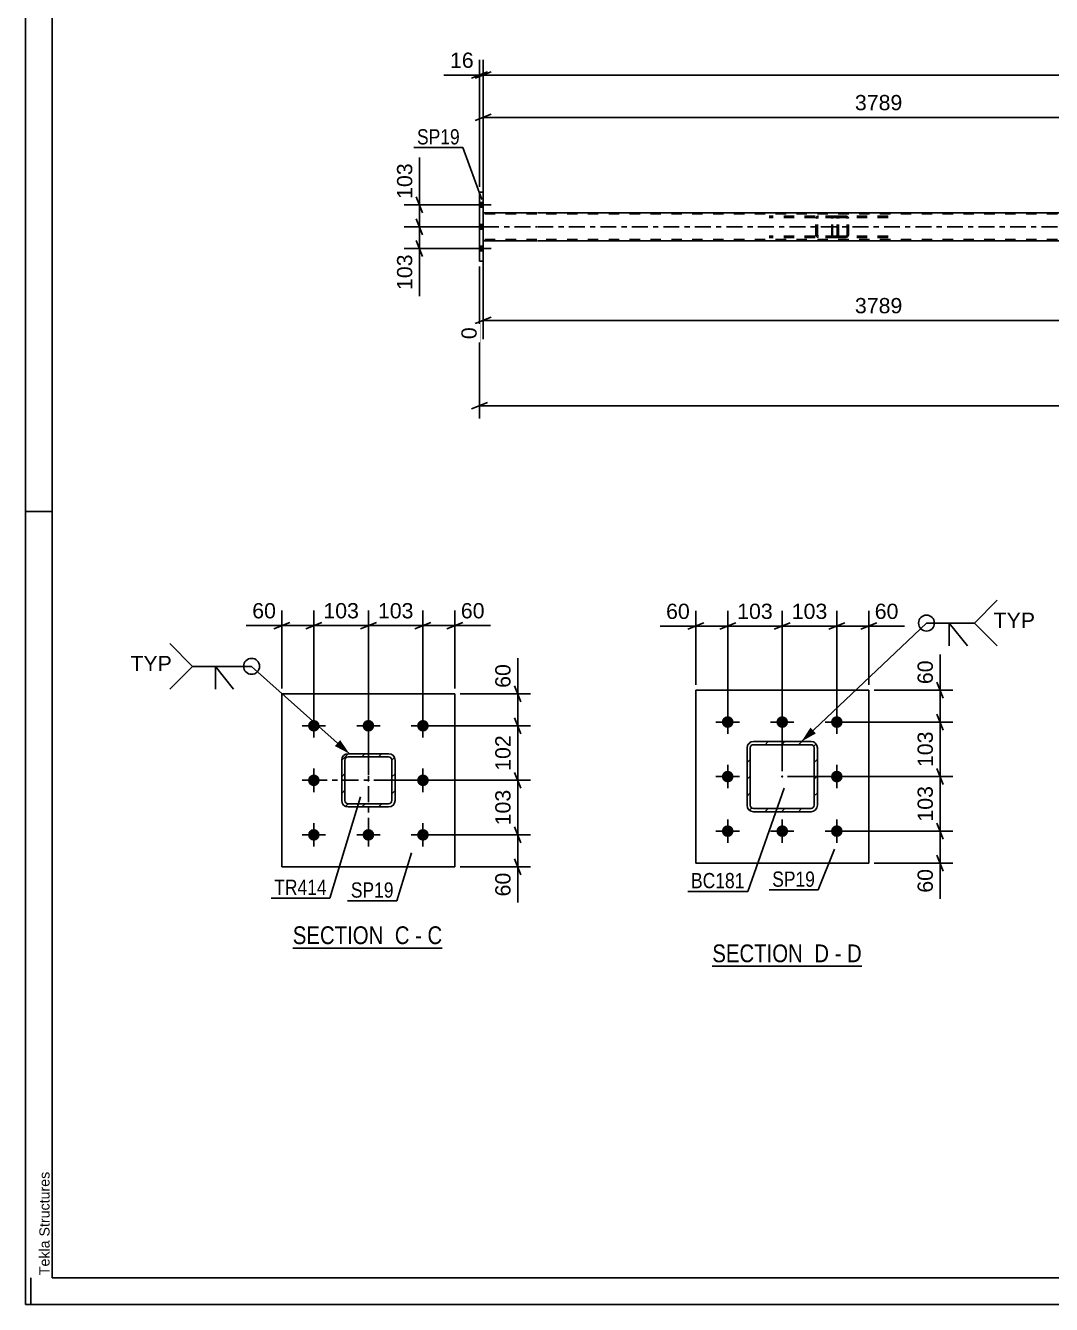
# Model space of a CAD drawing. Header units: millimetres. Extents: x 0 to 3371, y 0 to 1899.
# Drawn here: x 0 to 192.7, y 0 to 240.3 of the extents above; entities that cross this region are included whole.
import ezdxf

# ---------------------------------------------------------------- set-up
doc = ezdxf.new("R2010")
doc.units = ezdxf.units.MM
doc.linetypes.add('DXK_LINE_DOT2', pattern=[3.9198, 1.9599, -1.9599])
doc.linetypes.add('DXK_LINE_DOT3', pattern=[5.9187, 2.979, -0.9799, 0.9799, -0.9799])
doc.styles.add('Arial', font='ARIAL.TTF', dxfattribs={"height": 0.2})
doc.styles.add('Arial Narrow', font='ARIALN.TTF', dxfattribs={"height": 0.2})

# ---------------------------------------------------------------- blocks, each defined once
blk = doc.blocks.new('Unknown-203723786-1133')
at = {"color": 5, "linetype": 'Continuous'}
for p, q in [((0, 594), (0, 0)), ((5, 589), (5, 5)), ((5, 149), (0, 149)), ((1, 0), (1, 5)), ((5, 5), (836, 5)), ((0, 0), (841, 0))]:
    blk.add_line(p, q, dxfattribs=at)
at = {"color": 174, "linetype": 'Continuous', "style": 'Arial'}
blk.add_text('Tekla Structures', height=1.9102, rotation=90, dxfattribs=at).set_placement((4.5, 5.5))
blk = doc.blocks.new('Unknown-203723786-19 - 1297')
at = {"color": 6, "linetype": 'Continuous'}
blk.add_line((129.01, 63.56), (157.08, 63.56), dxfattribs=at)
at = {"color": 0, "linetype": 'Continuous'}
blk.add_wipeout([(147.12, 64.31), (147.12, 67.81), (129.01, 67.81), (129.01, 64.31)], dxfattribs=at)
at = {"color": 7, "linetype": 'Continuous', "style": 'Arial Narrow'}
blk.add_text('SECTION ', height=3.34, dxfattribs=at).set_placement((129.01, 64.31))
at = {"color": 0, "linetype": 'Continuous'}
blk.add_wipeout([(150.94, 64.31), (150.94, 67.81), (148.17, 67.81), (148.17, 64.31)], dxfattribs=at)
at = {"color": 7, "linetype": 'Continuous', "style": 'Arial Narrow'}
blk.add_text('D', height=3.34, dxfattribs=at).set_placement((148.17, 64.31))
at = {"color": 0, "linetype": 'Continuous'}
blk.add_wipeout([(153.26, 64.31), (153.26, 67.81), (151.99, 67.81), (151.99, 64.31)], dxfattribs=at)
at = {"color": 7, "linetype": 'Continuous', "style": 'Arial Narrow'}
blk.add_text('-', height=3.34, dxfattribs=at).set_placement((151.99, 64.31))
at = {"color": 0, "linetype": 'Continuous'}
blk.add_wipeout([(157.08, 64.31), (157.08, 67.81), (154.31, 67.81), (154.31, 64.31)], dxfattribs=at)
at = {"color": 7, "linetype": 'Continuous', "style": 'Arial Narrow'}
blk.add_text('D', height=3.34, dxfattribs=at).set_placement((154.31, 64.31))
blk = doc.blocks.new('Unknown-203723786-13 - 1851')
at = {"color": 6, "linetype": 'Continuous'}
blk.add_line((50.2, 66.97), (78.27, 66.97), dxfattribs=at)
at = {"color": 0, "linetype": 'Continuous'}
blk.add_wipeout([(68.31, 67.72), (68.31, 71.22), (50.2, 71.22), (50.2, 67.72)], dxfattribs=at)
at = {"color": 7, "linetype": 'Continuous', "style": 'Arial Narrow'}
blk.add_text('SECTION ', height=3.34, dxfattribs=at).set_placement((50.2, 67.72))
at = {"color": 0, "linetype": 'Continuous'}
blk.add_wipeout([(72.12, 67.72), (72.12, 71.22), (69.36, 71.22), (69.36, 67.72)], dxfattribs=at)
at = {"color": 7, "linetype": 'Continuous', "style": 'Arial Narrow'}
blk.add_text('C', height=3.34, dxfattribs=at).set_placement((69.36, 67.72))
at = {"color": 0, "linetype": 'Continuous'}
blk.add_wipeout([(74.45, 67.72), (74.45, 71.22), (73.17, 71.22), (73.17, 67.72)], dxfattribs=at)
at = {"color": 7, "linetype": 'Continuous', "style": 'Arial Narrow'}
blk.add_text('-', height=3.34, dxfattribs=at).set_placement((73.17, 67.72))
at = {"color": 0, "linetype": 'Continuous'}
blk.add_wipeout([(78.27, 67.72), (78.27, 71.22), (75.5, 71.22), (75.5, 67.72)], dxfattribs=at)
at = {"color": 7, "linetype": 'Continuous', "style": 'Arial Narrow'}
blk.add_text('C', height=3.34, dxfattribs=at).set_placement((75.5, 67.72))
blk = doc.blocks.new('Bolt-203723786-1303 - 1297')
at = {"linetype": 'Continuous'}
for points in [[(131.9, 110.55, -1), (131.9, 108.35, -1)], [(142.15, 110.55, -1), (142.15, 108.35, -1)], [(152.4, 110.55, -1), (152.4, 108.35, -1)], [(131.9, 100.3, -1), (131.9, 98.1, -1)], [(152.4, 100.3, -1), (152.4, 98.1, -1)], [(131.9, 90.05, -1), (131.9, 87.85, -1)], [(142.15, 90.05, -1), (142.15, 87.85, -1)], [(152.4, 90.05, -1), (152.4, 87.85, -1)]]:
    blk.add_hatch(color=1, dxfattribs=at).paths.add_polyline_path(points)
at = {"color": 1, "linetype": 'Continuous'}
for p, q in [((131.9, 111.65), (131.9, 107.25)), ((142.15, 111.65), (142.15, 107.25)), ((152.4, 111.65), (152.4, 107.25)), ((129.7, 109.45), (134.1, 109.45)), ((139.95, 109.45), (144.35, 109.45)), ((150.2, 109.45), (154.6, 109.45)), ((131.9, 101.4), (131.9, 97)), ((152.4, 101.4), (152.4, 97)), ((129.7, 99.2), (134.1, 99.2)), ((150.2, 99.2), (154.6, 99.2)), ((129.7, 88.95), (134.1, 88.95)), ((131.9, 91.15), (131.9, 86.75)), ((139.95, 88.95), (144.35, 88.95)), ((142.15, 91.15), (142.15, 86.75)), ((150.2, 88.95), (154.6, 88.95)), ((152.4, 91.15), (152.4, 86.75))]:
    blk.add_line(p, q, dxfattribs=at)
blk = doc.blocks.new('Part-203723786-1321 - 1297')
at = {"linetype": 'Continuous'}
h = blk.add_hatch(dxfattribs=at)
h.set_pattern_fill('', scale=0.7, style=0, pattern_type=0)
h.set_pattern_definition([(45, (136.2862, 105.7095), (-1.57154, 1.57154), [])])
h.paths.add_polyline_path([(136.75, 105.8), (136.29, 105.71), (135.9, 105.45), (135.64, 105.06), (135.55, 104.6), (135.55, 93.8), (135.64, 93.34), (135.9, 92.95), (136.29, 92.69), (136.75, 92.6), (147.55, 92.6), (148, 92.69), (148.39, 92.95), (148.65, 93.34), (148.75, 93.8), (148.75, 104.6), (148.65, 105.06), (148.39, 105.45), (148, 105.71), (147.55, 105.8)])
h.paths.add_polyline_path([(147.55, 105.2), (147.77, 105.16), (147.97, 105.03), (148.1, 104.83), (148.15, 104.6), (148.15, 93.8), (148.1, 93.57), (147.97, 93.38), (147.77, 93.25), (147.55, 93.2), (136.75, 93.2), (136.52, 93.25), (136.32, 93.38), (136.19, 93.57), (136.15, 93.8), (136.15, 104.6), (136.19, 104.83), (136.32, 105.03), (136.52, 105.16), (136.75, 105.2)])
blk.add_hatch(color=246, dxfattribs=at).paths.add_polyline_path([(142.15, 99.1, -1), (142.15, 99.3, -1)])
at = {"color": 7, "linetype": 'DXK_LINE_DOT2'}
for p, q in [((136.29, 105.71), (136.75, 105.8)), ((136.75, 105.8), (147.55, 105.8)), ((147.55, 105.8), (148, 105.71)), ((135.55, 104.6), (135.64, 105.06)), ((135.55, 93.8), (135.55, 104.6)), ((136.19, 104.83), (136.15, 104.6)), ((136.15, 93.8), (136.15, 104.6)), ((136.32, 105.03), (136.19, 104.83)), ((136.52, 105.16), (136.32, 105.03)), ((136.75, 105.2), (136.52, 105.16)), ((136.75, 105.2), (147.55, 105.2)), ((147.77, 105.16), (147.55, 105.2)), ((147.97, 105.03), (147.77, 105.16)), ((148.1, 104.83), (147.97, 105.03)), ((148.15, 104.6), (148.1, 104.83)), ((148.15, 93.8), (148.15, 104.6)), ((148.65, 105.06), (148.75, 104.6)), ((148.75, 93.8), (148.75, 104.6)), ((135.64, 93.34), (135.55, 93.8)), ((136.15, 93.8), (136.19, 93.57)), ((148.1, 93.57), (148.15, 93.8)), ((148.75, 93.8), (148.65, 93.34)), ((136.19, 93.57), (136.32, 93.38)), ((136.75, 92.6), (136.29, 92.69)), ((136.32, 93.38), (136.52, 93.25)), ((136.52, 93.25), (136.75, 93.2)), ((136.75, 93.2), (147.55, 93.2)), ((136.75, 92.6), (147.55, 92.6)), ((147.55, 93.2), (147.77, 93.25)), ((148, 92.69), (147.55, 92.6)), ((147.77, 93.25), (147.97, 93.38)), ((147.97, 93.38), (148.1, 93.57))]:
    blk.add_line(p, q, dxfattribs=at)
at = {"color": 2, "linetype": 'Continuous'}
for p, q in [((136.75, 105.8), (136.29, 105.71)), ((136.75, 105.8), (136.75, 105.8)), ((136.75, 105.8), (147.55, 105.8)), ((147.55, 105.8), (147.55, 105.8)), ((148, 105.71), (147.55, 105.8)), ((135.64, 105.06), (135.55, 104.6)), ((135.55, 104.6), (135.55, 104.6)), ((135.55, 93.8), (135.55, 104.6)), ((136.15, 104.6), (136.19, 104.83)), ((136.15, 104.6), (136.15, 104.6)), ((136.15, 93.8), (136.15, 104.6)), ((136.19, 104.83), (136.32, 105.03)), ((136.32, 105.03), (136.52, 105.16)), ((136.52, 105.16), (136.75, 105.2)), ((136.75, 105.2), (136.75, 105.2)), ((136.75, 105.2), (147.55, 105.2)), ((147.55, 105.2), (147.55, 105.2)), ((147.55, 105.2), (147.77, 105.16)), ((147.77, 105.16), (147.97, 105.03)), ((147.97, 105.03), (148.1, 104.83)), ((148.1, 104.83), (148.15, 104.6)), ((148.15, 104.6), (148.15, 104.6)), ((148.15, 93.8), (148.15, 104.6)), ((148.75, 104.6), (148.65, 105.06)), ((148.75, 104.6), (148.75, 104.6)), ((148.75, 93.8), (148.75, 104.6)), ((135.55, 93.8), (135.55, 93.8)), ((135.55, 93.8), (135.64, 93.34)), ((136.15, 93.8), (136.15, 93.8)), ((136.19, 93.57), (136.15, 93.8)), ((148.15, 93.8), (148.1, 93.57)), ((148.15, 93.8), (148.15, 93.8)), ((148.65, 93.34), (148.75, 93.8)), ((148.75, 93.8), (148.75, 93.8)), ((136.32, 93.38), (136.19, 93.57)), ((136.29, 92.69), (136.75, 92.6)), ((136.52, 93.25), (136.32, 93.38)), ((136.75, 93.2), (136.52, 93.25)), ((136.75, 93.2), (136.75, 93.2)), ((136.75, 93.2), (147.55, 93.2)), ((136.75, 92.6), (136.75, 92.6)), ((136.75, 92.6), (147.55, 92.6)), ((147.77, 93.25), (147.55, 93.2)), ((147.55, 93.2), (147.55, 93.2)), ((147.55, 92.6), (148, 92.69)), ((147.55, 92.6), (147.55, 92.6)), ((147.97, 93.38), (147.77, 93.25)), ((148.1, 93.57), (147.97, 93.38))]:
    blk.add_line(p, q, dxfattribs=at)
at = {"color": 7, "linetype": 'DXK_LINE_DOT3'}
blk.add_line((142.15, 99.2), (142.15, 99.2), dxfattribs=at)
at = {"color": 246, "linetype": 'DXK_LINE_DOT2'}
blk.add_line((142.15, 99.2), (142.15, 99.2), dxfattribs=at)
at = {"color": 246, "linetype": 'Continuous'}
blk.add_circle((142.15, 99.2), 0.1, dxfattribs=at)
at = {"color": 7, "linetype": 'DXK_LINE_DOT2'}
for centre, start, end in [((136.75, 104.6), 112.5, 157.5), ((147.55, 104.6), 22.5, 67.5), ((136.75, 93.8), 202.5, 247.5), ((147.55, 93.8), 292.5, 337.5)]:
    blk.add_arc(centre, 1.2, start, end, dxfattribs=at)
at = {"color": 2, "linetype": 'Continuous'}
for centre, start, end in [((136.75, 104.6), 112.5, 157.5), ((147.55, 104.6), 22.5, 67.5), ((136.75, 93.8), 202.5, 247.5), ((147.55, 93.8), 292.5, 337.5)]:
    blk.add_arc(centre, 1.2, start, end, dxfattribs=at)
blk = doc.blocks.new('Part-203723786-1430 - 1297')
at = {"color": 2, "linetype": 'Continuous'}
for p, q in [((125.9, 115.45), (125.9, 82.95)), ((125.9, 115.45), (158.4, 115.45)), ((158.4, 115.45), (158.4, 82.95)), ((158.4, 82.95), (125.9, 82.95))]:
    blk.add_line(p, q, dxfattribs=at)
at = {"color": 7, "linetype": 'DXK_LINE_DOT2'}
for p, q in [((158.4, 115.45), (125.9, 115.45)), ((125.9, 82.95), (158.4, 82.95))]:
    blk.add_line(p, q, dxfattribs=at)
blk = doc.blocks.new('Part-203723786-2221 - 2162')
at = {"color": 2, "linetype": 'Continuous'}
for p, q in [((85.94, 209.04), (85.3, 209.04)), ((85.3, 209.04), (85.3, 196.04)), ((85.94, 209.04), (85.94, 209.04)), ((85.94, 209.04), (85.94, 196.04)), ((85.94, 196.04), (85.3, 196.04)), ((85.94, 196.04), (85.94, 196.04))]:
    blk.add_line(p, q, dxfattribs=at)
at = {"color": 7, "linetype": 'DXK_LINE_DOT2'}
for p, q in [((85.3, 196.04), (85.3, 209.04)), ((85.94, 196.04), (85.94, 209.04))]:
    blk.add_line(p, q, dxfattribs=at)
blk = doc.blocks.new('Part-203723786-2222 - 2162')
at = {"color": 7, "linetype": 'DXK_LINE_DOT2'}
for p, q in [((152.23, 204.54), (139.72, 204.54)), ((152.23, 204.3), (139.72, 204.3)), ((148.99, 204.54), (148.8, 204.51)), ((148.89, 204.29), (148.99, 204.3)), ((152.42, 204.51), (152.23, 204.54)), ((152.23, 204.3), (152.32, 204.29)), ((148.52, 204.25), (148.48, 204.06)), ((148.48, 201.02), (148.48, 204.06)), ((148.74, 204.06), (148.76, 204.16)), ((148.74, 201.02), (148.74, 204.06)), ((148.76, 204.16), (148.81, 204.23)), ((148.81, 204.23), (148.89, 204.29)), ((152.32, 204.29), (152.41, 204.23)), ((152.41, 204.23), (152.46, 204.16)), ((152.46, 204.16), (152.48, 204.06)), ((152.48, 201.02), (152.48, 204.06)), ((152.74, 204.06), (152.7, 204.25)), ((152.74, 201.02), (152.74, 204.06)), ((152.23, 200.78), (139.72, 200.78)), ((152.23, 200.54), (139.72, 200.54)), ((148.48, 201.02), (148.52, 200.84)), ((148.76, 200.93), (148.74, 201.02)), ((148.81, 200.85), (148.76, 200.93)), ((148.8, 200.58), (148.99, 200.54)), ((148.89, 200.8), (148.81, 200.85)), ((148.99, 200.78), (148.89, 200.8)), ((152.32, 200.8), (152.23, 200.78)), ((152.23, 200.54), (152.42, 200.58)), ((152.41, 200.85), (152.32, 200.8)), ((152.46, 200.93), (152.41, 200.85)), ((152.48, 201.02), (152.46, 200.93)), ((152.7, 200.84), (152.74, 201.02))]:
    blk.add_line(p, q, dxfattribs=at)
for centre, start, end in [((148.97, 204.04), 110.7583, 155.6801), ((152.25, 204.04), 24.3199, 69.2417), ((148.97, 201.05), 204.3199, 249.2417), ((152.25, 201.05), 290.7583, 335.6801)]:
    blk.add_arc(centre, 0.496, start, end, dxfattribs=at)
blk = doc.blocks.new('Part-203723786-2227 - 2162')
at = {"color": 7, "linetype": 'DXK_LINE_DOT2'}
for p, q in [((151.55, 204.4), (151.49, 204.25)), ((151.64, 204.51), (151.55, 204.4)), ((151.75, 204.54), (151.64, 204.51)), ((151.69, 204.29), (151.75, 204.3)), ((162.02, 204.54), (151.75, 204.54)), ((162.02, 204.3), (151.75, 204.3)), ((152.74, 204.3), (152.74, 204.54)), ((154.27, 204.51), (154.08, 204.54)), ((154.08, 204.3), (154.18, 204.29)), ((151.49, 204.25), (151.47, 204.06)), ((151.47, 201.02), (151.47, 204.06)), ((151.61, 204.06), (151.62, 204.16)), ((151.61, 201.02), (151.61, 204.06)), ((151.62, 204.16), (151.65, 204.23)), ((151.65, 204.23), (151.69, 204.29)), ((154.18, 204.29), (154.26, 204.23)), ((154.26, 204.23), (154.31, 204.16)), ((154.31, 204.16), (154.33, 204.06)), ((154.33, 201.02), (154.33, 204.06)), ((154.58, 204.06), (154.54, 204.25)), ((154.58, 201.02), (154.58, 204.06)), ((151.47, 201.02), (151.49, 200.84)), ((151.49, 200.84), (151.55, 200.68)), ((151.55, 200.68), (151.64, 200.58)), ((151.62, 200.93), (151.61, 201.02)), ((151.65, 200.85), (151.62, 200.93)), ((151.64, 200.58), (151.75, 200.54)), ((151.69, 200.8), (151.65, 200.85)), ((151.75, 200.78), (151.69, 200.8)), ((162.02, 200.78), (151.75, 200.78)), ((162.02, 200.54), (151.75, 200.54)), ((152.74, 200.54), (152.74, 200.78)), ((154.18, 200.8), (154.08, 200.78)), ((154.08, 200.54), (154.27, 200.58)), ((154.26, 200.85), (154.18, 200.8)), ((154.31, 200.93), (154.26, 200.85)), ((154.33, 201.02), (154.31, 200.93)), ((154.54, 200.84), (154.58, 201.02))]:
    blk.add_line(p, q, dxfattribs=at)
for centre, start, end in [((154.09, 204.05), 23.8494, 68.8059), ((154.09, 201.04), 291.1941, 336.1506)]:
    blk.add_arc(centre, 0.492, start, end, dxfattribs=at)
blk = doc.blocks.new('Part-203723786-2233 - 2162')
at = {"color": 2, "linetype": 'Continuous'}
for p, q in [((96.06, 205.18), (85.94, 205.18)), ((233.76, 205.18), (96.16, 205.18)), ((85.94, 199.9), (96.06, 199.9)), ((96.16, 199.9), (233.76, 199.9))]:
    blk.add_line(p, q, dxfattribs=at)
at = {"color": 7, "linetype": 'DXK_LINE_DOT2'}
for p, q in [((85.94, 199.9), (85.94, 205.18)), ((85.94, 205.18), (85.94, 205.18)), ((85.94, 205.18), (85.94, 199.9)), ((85.94, 205.18), (85.94, 205.18)), ((96.06, 204.94), (85.94, 204.94)), ((758.28, 204.94), (96.16, 204.94)), ((96.06, 200.14), (85.94, 200.14)), ((85.94, 199.9), (85.94, 199.9)), ((85.94, 199.9), (85.94, 199.9)), ((758.28, 200.14), (96.16, 200.14))]:
    blk.add_line(p, q, dxfattribs=at)
at = {"color": 7, "linetype": 'DXK_LINE_DOT3'}
for p, q in [((85.94, 202.54), (96.06, 202.54)), ((96.16, 202.54), (758.28, 202.54))]:
    blk.add_line(p, q, dxfattribs=at)
blk = doc.blocks.new('Bolt-203723786-2234 - 2162')
at = {"linetype": 'Continuous'}
for points in [[(85.3, 207.08), (85.3, 206.2), (85.94, 206.2), (85.94, 207.08)], [(85.3, 207.08), (85.3, 206.2), (85.94, 206.2), (85.94, 207.08)], [(85.3, 207.08), (85.3, 206.2), (85.94, 206.2), (85.94, 207.08)], [(85.3, 202.98), (85.3, 202.1), (85.94, 202.1), (85.94, 202.98)], [(85.3, 202.98), (85.3, 202.1), (85.94, 202.1), (85.94, 202.98)], [(85.3, 198.88), (85.3, 198), (85.94, 198), (85.94, 198.88)], [(85.3, 198.88), (85.3, 198), (85.94, 198), (85.94, 198.88)], [(85.3, 198.88), (85.3, 198), (85.94, 198), (85.94, 198.88)]]:
    blk.add_hatch(color=1, dxfattribs=at).paths.add_polyline_path(points)
at = {"color": 1, "linetype": 'Continuous'}
for p, q in [((85.3, 207.08), (85.94, 207.08)), ((85.3, 207.08), (85.94, 207.08)), ((85.3, 207.08), (85.94, 207.08)), ((84.14, 206.64), (87.46, 206.64)), ((84.14, 206.64), (87.46, 206.64)), ((84.14, 206.64), (87.46, 206.64)), ((85.3, 206.2), (85.94, 206.2)), ((85.3, 206.2), (85.94, 206.2)), ((85.3, 206.2), (85.94, 206.2)), ((84.14, 202.54), (87.46, 202.54)), ((84.14, 202.54), (87.46, 202.54)), ((85.3, 202.98), (85.94, 202.98)), ((85.3, 202.98), (85.94, 202.98)), ((85.3, 202.1), (85.94, 202.1)), ((85.3, 202.1), (85.94, 202.1)), ((84.14, 198.44), (87.46, 198.44)), ((84.14, 198.44), (87.46, 198.44)), ((84.14, 198.44), (87.46, 198.44)), ((85.3, 198.88), (85.94, 198.88)), ((85.3, 198.88), (85.94, 198.88)), ((85.3, 198.88), (85.94, 198.88)), ((85.3, 198), (85.94, 198)), ((85.3, 198), (85.94, 198)), ((85.3, 198), (85.94, 198))]:
    blk.add_line(p, q, dxfattribs=at)
blk = doc.blocks.new('Part-203723786-1884 - 1851')
at = {"linetype": 'Continuous'}
h = blk.add_hatch(dxfattribs=at)
h.set_pattern_fill('', scale=0.7, style=0, pattern_type=0)
h.set_pattern_definition([(45, (60.5976, 103.5023), (-1.57154, 1.57154), [])])
h.paths.add_polyline_path([(68.2, 103.5), (60.6, 103.5), (60.14, 103.41), (59.75, 103.15), (59.49, 102.76), (59.4, 102.3), (59.4, 94.7), (59.49, 94.24), (59.75, 93.85), (60.14, 93.59), (60.6, 93.5), (68.2, 93.5), (68.66, 93.59), (69.05, 93.85), (69.31, 94.24), (69.4, 94.7), (69.4, 102.3), (69.31, 102.76), (69.05, 103.15), (68.66, 103.41)])
h.paths.add_polyline_path([(68.75, 102.53), (68.8, 102.3), (68.8, 94.7), (68.75, 94.47), (68.62, 94.28), (68.43, 94.15), (68.2, 94.1), (60.6, 94.1), (60.37, 94.15), (60.17, 94.28), (60.04, 94.47), (60, 94.7), (60, 102.3), (60.04, 102.53), (60.17, 102.73), (60.37, 102.86), (60.6, 102.9), (68.2, 102.9), (68.43, 102.86), (68.62, 102.73)])
blk.add_hatch(color=30, dxfattribs=at).paths.add_polyline_path([(64.4, 98.4, -1), (64.4, 98.6, -1)])
at = {"color": 7, "linetype": 'DXK_LINE_DOT3'}
for p, q in [((64.4, 88.5), (64.4, 108.5)), ((74.4, 98.5), (54.4, 98.5))]:
    blk.add_line(p, q, dxfattribs=at)
at = {"color": 7, "linetype": 'DXK_LINE_DOT2'}
for p, q in [((60.14, 103.41), (60.6, 103.5)), ((60.6, 103.5), (68.2, 103.5)), ((68.2, 103.5), (68.66, 103.41)), ((59.4, 102.3), (59.49, 102.76)), ((59.4, 94.7), (59.4, 102.3)), ((60.04, 102.53), (60, 102.3)), ((60, 94.7), (60, 102.3)), ((60.17, 102.73), (60.04, 102.53)), ((60.37, 102.86), (60.17, 102.73)), ((60.6, 102.9), (60.37, 102.86)), ((60.6, 102.9), (68.2, 102.9)), ((68.43, 102.86), (68.2, 102.9)), ((68.62, 102.73), (68.43, 102.86)), ((68.75, 102.53), (68.62, 102.73)), ((68.8, 102.3), (68.75, 102.53)), ((68.8, 94.7), (68.8, 102.3)), ((69.31, 102.76), (69.4, 102.3)), ((69.4, 94.7), (69.4, 102.3)), ((59.49, 94.24), (59.4, 94.7)), ((60, 94.7), (60.04, 94.47)), ((60.04, 94.47), (60.17, 94.28)), ((60.17, 94.28), (60.37, 94.15)), ((60.37, 94.15), (60.6, 94.1)), ((60.6, 94.1), (68.2, 94.1)), ((68.2, 94.1), (68.43, 94.15)), ((68.43, 94.15), (68.62, 94.28)), ((68.62, 94.28), (68.75, 94.47)), ((68.75, 94.47), (68.8, 94.7)), ((69.4, 94.7), (69.31, 94.24)), ((60.6, 93.5), (60.14, 93.59)), ((60.6, 93.5), (68.2, 93.5)), ((68.66, 93.59), (68.2, 93.5))]:
    blk.add_line(p, q, dxfattribs=at)
at = {"color": 2, "linetype": 'Continuous'}
for p, q in [((60.6, 103.5), (60.14, 103.41)), ((60.6, 103.5), (68.2, 103.5)), ((68.66, 103.41), (68.2, 103.5)), ((59.49, 102.76), (59.4, 102.3)), ((59.4, 94.7), (59.4, 102.3)), ((60, 102.3), (60.04, 102.53)), ((60, 94.7), (60, 102.3)), ((60.04, 102.53), (60.17, 102.73)), ((60.17, 102.73), (60.37, 102.86)), ((60.37, 102.86), (60.6, 102.9)), ((60.6, 102.9), (68.2, 102.9)), ((68.2, 102.9), (68.43, 102.86)), ((68.43, 102.86), (68.62, 102.73)), ((68.62, 102.73), (68.75, 102.53)), ((68.75, 102.53), (68.8, 102.3)), ((68.8, 94.7), (68.8, 102.3)), ((69.4, 102.3), (69.31, 102.76)), ((69.4, 94.7), (69.4, 102.3)), ((59.4, 94.7), (59.49, 94.24)), ((60.04, 94.47), (60, 94.7)), ((60.17, 94.28), (60.04, 94.47)), ((60.37, 94.15), (60.17, 94.28)), ((60.6, 94.1), (60.37, 94.15)), ((60.6, 94.1), (68.2, 94.1)), ((68.43, 94.15), (68.2, 94.1)), ((68.62, 94.28), (68.43, 94.15)), ((68.75, 94.47), (68.62, 94.28)), ((68.8, 94.7), (68.75, 94.47)), ((69.31, 94.24), (69.4, 94.7)), ((60.14, 93.59), (60.6, 93.5)), ((60.6, 93.5), (68.2, 93.5)), ((68.2, 93.5), (68.66, 93.59))]:
    blk.add_line(p, q, dxfattribs=at)
at = {"color": 30, "linetype": 'DXK_LINE_DOT3'}
blk.add_line((64.4, 98.5), (64.4, 98.5), dxfattribs=at)
at = {"color": 30, "linetype": 'Continuous'}
blk.add_circle((64.4, 98.5), 0.1, dxfattribs=at)
at = {"color": 7, "linetype": 'DXK_LINE_DOT2'}
for centre, start, end in [((60.6, 102.3), 112.5, 157.5), ((68.2, 102.3), 22.5, 67.5), ((60.6, 94.7), 202.5, 247.5), ((68.2, 94.7), 292.5, 337.5)]:
    blk.add_arc(centre, 1.2, start, end, dxfattribs=at)
at = {"color": 2, "linetype": 'Continuous'}
for centre, start, end in [((60.6, 102.3), 112.5, 157.5), ((68.2, 102.3), 22.5, 67.5), ((60.6, 94.7), 202.5, 247.5), ((68.2, 94.7), 292.5, 337.5)]:
    blk.add_arc(centre, 1.2, start, end, dxfattribs=at)
blk = doc.blocks.new('Part-203723786-1890 - 1851')
at = {"color": 2, "linetype": 'Continuous'}
for p, q in [((80.65, 114.75), (48.15, 114.75)), ((48.15, 82.25), (48.15, 114.75)), ((80.65, 82.25), (80.65, 114.75)), ((80.65, 82.25), (48.15, 82.25))]:
    blk.add_line(p, q, dxfattribs=at)
blk = doc.blocks.new('Bolt-203723786-1965 - 1851')
at = {"linetype": 'Continuous'}
for points in [[(54.15, 107.65, -1), (54.15, 109.85, -1)], [(64.4, 107.65, -1), (64.4, 109.85, -1)], [(74.65, 107.65, -1), (74.65, 109.85, -1)], [(54.15, 97.4, -1), (54.15, 99.6, -1)], [(74.65, 97.4, -1), (74.65, 99.6, -1)], [(54.15, 87.15, -1), (54.15, 89.35, -1)], [(64.4, 87.15, -1), (64.4, 89.35, -1)], [(74.65, 87.15, -1), (74.65, 89.35, -1)]]:
    blk.add_hatch(color=1, dxfattribs=at).paths.add_polyline_path(points)
at = {"color": 1, "linetype": 'Continuous'}
for p, q in [((54.15, 106.55), (54.15, 110.95)), ((64.4, 106.55), (64.4, 110.95)), ((74.65, 106.55), (74.65, 110.95)), ((56.35, 108.75), (51.95, 108.75)), ((66.6, 108.75), (62.2, 108.75)), ((76.85, 108.75), (72.45, 108.75)), ((54.15, 96.3), (54.15, 100.7)), ((74.65, 96.3), (74.65, 100.7)), ((56.35, 98.5), (51.95, 98.5)), ((76.85, 98.5), (72.45, 98.5)), ((54.15, 86.05), (54.15, 90.45)), ((64.4, 86.05), (64.4, 90.45)), ((74.65, 86.05), (74.65, 90.45)), ((56.35, 88.25), (51.95, 88.25)), ((66.6, 88.25), (62.2, 88.25)), ((76.85, 88.25), (72.45, 88.25))]:
    blk.add_line(p, q, dxfattribs=at)
blk = doc.blocks.new('StraightDimension-203723786-1528 - 1297')
at = {"color": 7, "linetype": 'Continuous'}
for p, q in [((171.19, 110.95), (172.39, 107.95)), ((153.4, 109.45), (174.19, 109.45)), ((171.79, 99.2), (171.79, 109.45)), ((143.15, 99.2), (174.19, 99.2)), ((172.39, 97.7), (171.19, 100.7))]:
    blk.add_line(p, q, dxfattribs=at)
at = {"color": 0}
blk.add_wipeout([(171.04, 108.26), (166.84, 108.26), (166.84, 100.39), (171.04, 100.39)], dxfattribs=at)
at = {"color": 3, "style": 'Arial'}
blk.add_text('103', height=2.865, rotation=90.0002, dxfattribs=at).set_placement((170.44, 100.99))
blk = doc.blocks.new('StraightDimension-203723786-1547 - 1297')
at = {"color": 7, "linetype": 'Continuous'}
for p, q in [((142.15, 100.2), (142.15, 130.33)), ((152.4, 110.45), (152.4, 130.33)), ((140.65, 126.88), (143.65, 128.08)), ((142.15, 127.48), (152.4, 127.48)), ((153.9, 128.08), (150.9, 126.88))]:
    blk.add_line(p, q, dxfattribs=at)
at = {"color": 0}
blk.add_wipeout([(151.21, 128.23), (151.21, 132.43), (143.33, 132.43), (143.33, 128.23)], dxfattribs=at)
at = {"color": 3, "style": 'Arial'}
blk.add_text('103', height=2.865, dxfattribs=at).set_placement((143.93, 128.83))
blk = doc.blocks.new('StraightDimension-203723786-1499 - 1297')
at = {"color": 7, "linetype": 'Continuous'}
for p, q in [((153.4, 88.95), (174.19, 88.95)), ((171.19, 90.45), (172.39, 87.45)), ((171.79, 82.95), (171.79, 88.95)), ((172.39, 81.45), (171.19, 84.45)), ((159.4, 82.95), (174.19, 82.95))]:
    blk.add_line(p, q, dxfattribs=at)
at = {"color": 0}
blk.add_wipeout([(171.04, 82.43), (166.84, 82.43), (166.84, 76.78), (171.04, 76.78)], dxfattribs=at)
at = {"color": 7, "linetype": 'Continuous'}
blk.add_line((171.79, 82.95), (171.79, 76.25), dxfattribs=at)
blk.add_line((171.79, 82.95), (171.79, 76.25), dxfattribs=at)
at = {"color": 3, "style": 'Arial'}
blk.add_text('60', height=2.865, rotation=90.0002, dxfattribs=at).set_placement((170.44, 77.38))
blk = doc.blocks.new('StraightDimension-203723786-1563 - 1297')
at = {"color": 7, "linetype": 'Continuous'}
for p, q in [((125.9, 116.45), (125.9, 130.33)), ((131.9, 110.45), (131.9, 130.33)), ((124.4, 126.88), (127.4, 128.08)), ((125.9, 127.48), (131.9, 127.48)), ((133.4, 128.08), (130.4, 126.88))]:
    blk.add_line(p, q, dxfattribs=at)
at = {"color": 0}
blk.add_wipeout([(125.37, 128.23), (125.37, 132.43), (119.72, 132.43), (119.72, 128.23)], dxfattribs=at)
at = {"color": 7, "linetype": 'Continuous'}
blk.add_line((125.9, 127.48), (119.2, 127.48), dxfattribs=at)
blk.add_line((125.9, 127.48), (119.2, 127.48), dxfattribs=at)
at = {"color": 3, "style": 'Arial'}
blk.add_text('60', height=2.865, dxfattribs=at).set_placement((120.32, 128.83))
blk = doc.blocks.new('StraightDimension-203723786-1510 - 1297')
at = {"color": 7, "linetype": 'Continuous'}
for p, q in [((143.15, 99.2), (174.19, 99.2)), ((171.19, 100.7), (172.39, 97.7)), ((171.79, 88.95), (171.79, 99.2)), ((153.4, 88.95), (174.19, 88.95)), ((172.39, 87.45), (171.19, 90.45))]:
    blk.add_line(p, q, dxfattribs=at)
at = {"color": 0}
blk.add_wipeout([(171.04, 98.01), (166.84, 98.01), (166.84, 90.14), (171.04, 90.14)], dxfattribs=at)
at = {"color": 3, "style": 'Arial'}
blk.add_text('103', height=2.865, rotation=90.0002, dxfattribs=at).set_placement((170.44, 90.74))
blk = doc.blocks.new('StraightDimension-203723786-1518 - 1297')
at = {"color": 7, "linetype": 'Continuous'}
for p, q in [((159.4, 115.45), (174.19, 115.45)), ((171.19, 116.95), (172.39, 113.95)), ((171.79, 109.45), (171.79, 115.45)), ((172.39, 107.95), (171.19, 110.95)), ((153.4, 109.45), (174.19, 109.45))]:
    blk.add_line(p, q, dxfattribs=at)
at = {"color": 0}
blk.add_wipeout([(171.04, 121.62), (166.84, 121.62), (166.84, 115.98), (171.04, 115.98)], dxfattribs=at)
at = {"color": 7, "linetype": 'Continuous'}
blk.add_line((171.79, 115.45), (171.79, 122.15), dxfattribs=at)
blk.add_line((171.79, 115.45), (171.79, 122.15), dxfattribs=at)
at = {"color": 3, "style": 'Arial'}
blk.add_text('60', height=2.865, rotation=90.0002, dxfattribs=at).set_placement((170.44, 116.58))
blk = doc.blocks.new('StraightDimension-203723786-1537 - 1297')
at = {"color": 7, "linetype": 'Continuous'}
for p, q in [((152.4, 110.45), (152.4, 130.33)), ((158.4, 116.45), (158.4, 130.33)), ((150.9, 126.88), (153.9, 128.08)), ((152.4, 127.48), (158.4, 127.48)), ((159.9, 128.08), (156.9, 126.88))]:
    blk.add_line(p, q, dxfattribs=at)
at = {"color": 0}
blk.add_wipeout([(164.57, 128.23), (164.57, 132.43), (158.92, 132.43), (158.92, 128.23)], dxfattribs=at)
at = {"color": 7, "linetype": 'Continuous'}
blk.add_line((158.4, 127.48), (165.09, 127.48), dxfattribs=at)
blk.add_line((158.4, 127.48), (165.09, 127.48), dxfattribs=at)
at = {"color": 3, "style": 'Arial'}
blk.add_text('60', height=2.865, dxfattribs=at).set_placement((159.52, 128.83))
blk = doc.blocks.new('StraightDimension-203723786-1555 - 1297')
at = {"color": 7, "linetype": 'Continuous'}
for p, q in [((131.9, 110.45), (131.9, 130.33)), ((142.15, 100.2), (142.15, 130.33)), ((130.4, 126.88), (133.4, 128.08)), ((131.9, 127.48), (142.15, 127.48)), ((143.65, 128.08), (140.65, 126.88))]:
    blk.add_line(p, q, dxfattribs=at)
at = {"color": 0}
blk.add_wipeout([(140.96, 128.23), (140.96, 132.43), (133.08, 132.43), (133.08, 128.23)], dxfattribs=at)
at = {"color": 3, "style": 'Arial'}
blk.add_text('103', height=2.865, dxfattribs=at).set_placement((133.68, 128.83))
blk = doc.blocks.new('StraightDimension-203723786-2606 - 2162')
at = {"color": 7, "linetype": 'Continuous'}
for p, q in [((85.3, 195.04), (85.3, 166.5)), ((86.8, 169.5), (83.8, 168.3)), ((85.3, 168.9), (769.14, 168.9))]:
    blk.add_line(p, q, dxfattribs=at)
blk = doc.blocks.new('StraightDimension-203723786-2622 - 2162')
at = {"color": 7, "linetype": 'Continuous'}
for p, q in [((85.94, 199.38), (85.94, 181.41)), ((234.55, 191.3), (234.55, 174.74)), ((87.44, 185.53), (84.44, 184.33)), ((233.05, 184.33), (236.05, 185.53)), ((85.94, 184.93), (234.55, 184.93))]:
    blk.add_line(p, q, dxfattribs=at)
at = {"color": 0}
blk.add_wipeout([(165.29, 185.68), (165.29, 189.88), (155.2, 189.88), (155.2, 185.68)], dxfattribs=at)
at = {"color": 0, "linetype": 'Continuous'}
for points in [[(85.34, 184.23), (81.14, 184.23), (81.14, 180.81), (85.34, 180.81)], [(233.95, 184.23), (229.75, 184.23), (229.75, 174.14), (233.95, 174.14)]]:
    blk.add_wipeout(points, dxfattribs=at)
at = {"color": 3, "style": 'Arial'}
blk.add_text('3789', height=2.865, dxfattribs=at).set_placement((155.8, 186.28))
at = {"color": 3, "linetype": 'Continuous', "style": 'Arial'}
for s, height, p in [('0', 2.87, (84.74, 181.41)), ('3789', 2.865, (233.35, 174.74))]:
    blk.add_text(s, height=height, rotation=90.0002, dxfattribs=at).set_placement(p)
blk = doc.blocks.new('StraightDimension-203723786-2651 - 2162')
at = {"color": 7, "linetype": 'Continuous'}
for p, q in [((85.3, 210.04), (85.3, 233.9)), ((85.94, 210.04), (85.94, 233.9)), ((83.8, 230.45), (86.8, 231.65)), ((87.44, 231.65), (84.44, 230.45)), ((85.3, 231.05), (85.94, 231.05))]:
    blk.add_line(p, q, dxfattribs=at)
at = {"color": 0}
blk.add_wipeout([(84.78, 231.8), (84.78, 236), (79.13, 236), (79.13, 231.8)], dxfattribs=at)
at = {"color": 7, "linetype": 'Continuous'}
blk.add_line((85.3, 231.05), (78.6, 231.05), dxfattribs=at)
blk.add_line((85.3, 231.05), (78.6, 231.05), dxfattribs=at)
at = {"color": 3, "style": 'Arial'}
blk.add_text('16', height=2.865, dxfattribs=at).set_placement((79.73, 232.4))
blk = doc.blocks.new('StraightDimension-203723786-2661 - 2162')
at = {"color": 7, "linetype": 'Continuous'}
for p, q in [((85.94, 210.04), (85.94, 233.9)), ((87.44, 231.65), (84.44, 230.45)), ((85.94, 231.05), (768.5, 231.05))]:
    blk.add_line(p, q, dxfattribs=at)
blk = doc.blocks.new('StraightDimension-203723786-2710 - 2162')
at = {"color": 7, "linetype": 'Continuous'}
for p, q in [((85.94, 205.7), (85.94, 225.94)), ((234.55, 206.58), (234.55, 225.94)), ((87.44, 223.69), (84.44, 222.49)), ((233.05, 222.49), (236.05, 223.69)), ((85.94, 223.09), (234.55, 223.09))]:
    blk.add_line(p, q, dxfattribs=at)
at = {"color": 0}
blk.add_wipeout([(165.29, 223.84), (165.29, 228.04), (155.2, 228.04), (155.2, 223.84)], dxfattribs=at)
at = {"color": 3, "style": 'Arial'}
blk.add_text('3789', height=2.865, dxfattribs=at).set_placement((155.8, 224.44))
blk = doc.blocks.new('StraightDimension-203723786-7486 - 2162')
at = {"color": 7, "linetype": 'Continuous'}
for p, q in [((85.7, 202.54), (71.14, 202.54)), ((73.39, 204.04), (74.59, 201.04)), ((73.99, 198.44), (73.99, 202.54)), ((74.59, 196.94), (73.39, 199.94)), ((85.7, 198.44), (71.14, 198.44))]:
    blk.add_line(p, q, dxfattribs=at)
at = {"color": 0}
blk.add_wipeout([(73.24, 197.92), (69.04, 197.92), (69.04, 190.05), (73.24, 190.05)], dxfattribs=at)
at = {"color": 7, "linetype": 'Continuous'}
blk.add_line((73.99, 198.44), (73.99, 189.52), dxfattribs=at)
blk.add_line((73.99, 198.44), (73.99, 189.52), dxfattribs=at)
at = {"color": 3, "style": 'Arial'}
blk.add_text('103', height=2.865, rotation=90.0002, dxfattribs=at).set_placement((72.64, 190.65))
blk = doc.blocks.new('StraightDimension-203723786-7488 - 2162')
at = {"color": 7, "linetype": 'Continuous'}
for p, q in [((73.39, 208.14), (74.59, 205.14)), ((85.7, 206.64), (71.14, 206.64)), ((73.99, 202.54), (73.99, 206.64)), ((85.7, 202.54), (71.14, 202.54)), ((74.59, 201.04), (73.39, 204.04))]:
    blk.add_line(p, q, dxfattribs=at)
at = {"color": 0}
blk.add_wipeout([(73.24, 215.04), (69.04, 215.04), (69.04, 207.17), (73.24, 207.17)], dxfattribs=at)
at = {"color": 7, "linetype": 'Continuous'}
blk.add_line((73.99, 206.64), (73.99, 215.57), dxfattribs=at)
blk.add_line((73.99, 206.64), (73.99, 215.57), dxfattribs=at)
at = {"color": 3, "style": 'Arial'}
blk.add_text('103', height=2.865, rotation=90.0002, dxfattribs=at).set_placement((72.64, 207.77))
blk = doc.blocks.new('StraightDimension-203723786-2037 - 1851')
at = {"color": 7, "linetype": 'Continuous'}
for p, q in [((91.85, 116.25), (93.05, 113.25)), ((81.65, 114.75), (94.85, 114.75)), ((92.45, 108.75), (92.45, 114.75)), ((75.65, 108.75), (94.85, 108.75)), ((93.05, 107.25), (91.85, 110.25))]:
    blk.add_line(p, q, dxfattribs=at)
at = {"color": 0}
blk.add_wipeout([(91.7, 120.92), (87.5, 120.92), (87.5, 115.28), (91.7, 115.28)], dxfattribs=at)
at = {"color": 7, "linetype": 'Continuous'}
blk.add_line((92.45, 114.75), (92.45, 121.45), dxfattribs=at)
blk.add_line((92.45, 114.75), (92.45, 121.45), dxfattribs=at)
at = {"color": 3, "style": 'Arial'}
blk.add_text('60', height=2.865, rotation=90.0002, dxfattribs=at).set_placement((91.1, 115.88))
blk = doc.blocks.new('StraightDimension-203723786-2047 - 1851')
at = {"color": 7, "linetype": 'Continuous'}
for p, q in [((75.65, 108.75), (94.85, 108.75)), ((91.85, 110.25), (93.05, 107.25)), ((92.45, 98.5), (92.45, 108.75)), ((93.05, 97), (91.85, 100)), ((65.4, 98.5), (94.85, 98.5))]:
    blk.add_line(p, q, dxfattribs=at)
at = {"color": 0}
blk.add_wipeout([(91.7, 107.56), (87.5, 107.56), (87.5, 99.69), (91.7, 99.69)], dxfattribs=at)
at = {"color": 3, "style": 'Arial'}
blk.add_text('102', height=2.865, rotation=90.0002, dxfattribs=at).set_placement((91.1, 100.29))
blk = doc.blocks.new('StraightDimension-203723786-2064 - 1851')
at = {"color": 7, "linetype": 'Continuous'}
for p, q in [((91.85, 100), (93.05, 97)), ((65.4, 98.5), (94.85, 98.5)), ((92.45, 88.25), (92.45, 98.5)), ((93.05, 86.75), (91.85, 89.75)), ((75.65, 88.25), (94.85, 88.25))]:
    blk.add_line(p, q, dxfattribs=at)
at = {"color": 0}
blk.add_wipeout([(91.7, 97.31), (87.5, 97.31), (87.5, 89.44), (91.7, 89.44)], dxfattribs=at)
at = {"color": 3, "style": 'Arial'}
blk.add_text('103', height=2.865, rotation=90.0002, dxfattribs=at).set_placement((91.1, 90.04))
blk = doc.blocks.new('StraightDimension-203723786-2081 - 1851')
at = {"color": 7, "linetype": 'Continuous'}
for p, q in [((91.85, 89.75), (93.05, 86.75)), ((75.65, 88.25), (94.85, 88.25)), ((92.45, 82.25), (92.45, 88.25)), ((81.65, 82.25), (94.85, 82.25)), ((93.05, 80.75), (91.85, 83.75))]:
    blk.add_line(p, q, dxfattribs=at)
at = {"color": 0}
blk.add_wipeout([(91.7, 81.73), (87.5, 81.73), (87.5, 76.08), (91.7, 76.08)], dxfattribs=at)
at = {"color": 7, "linetype": 'Continuous'}
blk.add_line((92.45, 82.25), (92.45, 75.56), dxfattribs=at)
blk.add_line((92.45, 82.25), (92.45, 75.56), dxfattribs=at)
at = {"color": 3, "style": 'Arial'}
blk.add_text('60', height=2.865, rotation=90.0002, dxfattribs=at).set_placement((91.1, 76.68))
blk = doc.blocks.new('StraightDimension-203723786-2092 - 1851')
at = {"color": 7, "linetype": 'Continuous'}
for p, q in [((48.15, 115.75), (48.15, 130.44)), ((54.15, 109.75), (54.15, 130.44)), ((46.65, 126.99), (49.65, 128.19)), ((48.15, 127.59), (54.15, 127.59)), ((55.65, 128.19), (52.65, 126.99))]:
    blk.add_line(p, q, dxfattribs=at)
at = {"color": 0}
blk.add_wipeout([(47.62, 128.34), (47.62, 132.54), (41.98, 132.54), (41.98, 128.34)], dxfattribs=at)
at = {"color": 7, "linetype": 'Continuous'}
blk.add_line((48.15, 127.59), (41.45, 127.59), dxfattribs=at)
blk.add_line((48.15, 127.59), (41.45, 127.59), dxfattribs=at)
at = {"color": 3, "style": 'Arial'}
blk.add_text('60', height=2.865, dxfattribs=at).set_placement((42.58, 128.94))
blk = doc.blocks.new('StraightDimension-203723786-2102 - 1851')
at = {"color": 7, "linetype": 'Continuous'}
for p, q in [((54.15, 109.75), (54.15, 130.44)), ((64.4, 99.5), (64.4, 130.44)), ((52.65, 126.99), (55.65, 128.19)), ((54.15, 127.59), (64.4, 127.59)), ((65.9, 128.19), (62.9, 126.99))]:
    blk.add_line(p, q, dxfattribs=at)
at = {"color": 0}
blk.add_wipeout([(63.21, 128.34), (63.21, 132.54), (55.34, 132.54), (55.34, 128.34)], dxfattribs=at)
at = {"color": 3, "style": 'Arial'}
blk.add_text('103', height=2.865, dxfattribs=at).set_placement((55.94, 128.94))
blk = doc.blocks.new('StraightDimension-203723786-2119 - 1851')
at = {"color": 7, "linetype": 'Continuous'}
for p, q in [((64.4, 99.5), (64.4, 130.44)), ((74.65, 109.75), (74.65, 130.44)), ((62.9, 126.99), (65.9, 128.19)), ((64.4, 127.59), (74.65, 127.59)), ((76.15, 128.19), (73.15, 126.99))]:
    blk.add_line(p, q, dxfattribs=at)
at = {"color": 0}
blk.add_wipeout([(73.46, 128.34), (73.46, 132.54), (65.59, 132.54), (65.59, 128.34)], dxfattribs=at)
at = {"color": 3, "style": 'Arial'}
blk.add_text('103', height=2.865, dxfattribs=at).set_placement((66.19, 128.94))
blk = doc.blocks.new('StraightDimension-203723786-2136 - 1851')
at = {"color": 7, "linetype": 'Continuous'}
for p, q in [((74.65, 109.75), (74.65, 130.44)), ((80.65, 115.75), (80.65, 130.44)), ((73.15, 126.99), (76.15, 128.19)), ((74.65, 127.59), (80.65, 127.59)), ((82.15, 128.19), (79.15, 126.99))]:
    blk.add_line(p, q, dxfattribs=at)
at = {"color": 0}
blk.add_wipeout([(86.82, 128.34), (86.82, 132.54), (81.17, 132.54), (81.17, 128.34)], dxfattribs=at)
at = {"color": 7, "linetype": 'Continuous'}
blk.add_line((80.65, 127.59), (87.34, 127.59), dxfattribs=at)
blk.add_line((80.65, 127.59), (87.34, 127.59), dxfattribs=at)
at = {"color": 3, "style": 'Arial'}
blk.add_text('60', height=2.865, dxfattribs=at).set_placement((81.77, 128.94))
blk = doc.blocks.new('Mark-203723786-1317 - 1297')
at = {"color": 0}
blk.add_wipeout([(135.06, 78.22), (135.06, 81.22), (125.01, 81.22), (125.01, 78.22)], dxfattribs=at)
blk.add_wipeout([(135.06, 78.22), (135.06, 81.22), (125.01, 81.22), (125.01, 78.22)], dxfattribs=at)
at = {"color": 30, "linetype": 'Continuous'}
for p in [(142.51, 97.04), (124.41, 77.62)]:
    blk.add_line(p, (135.66, 77.62), dxfattribs=at)
at = {"color": 3, "style": 'Arial Narrow'}
blk.add_text('BC181', height=2.863, dxfattribs=at).set_placement((125.01, 78.22))
blk = doc.blocks.new('Mark-203723786-1426 - 1297')
at = {"color": 0}
blk.add_wipeout([(148.3, 78.5), (148.3, 81.5), (140.26, 81.5), (140.26, 78.5)], dxfattribs=at)
blk.add_wipeout([(148.3, 78.5), (148.3, 81.5), (140.26, 81.5), (140.26, 78.5)], dxfattribs=at)
at = {"color": 30, "linetype": 'Continuous'}
for p in [(151.96, 85.58), (139.66, 77.9)]:
    blk.add_line(p, (148.9, 77.9), dxfattribs=at)
at = {"color": 3, "style": 'Arial Narrow'}
blk.add_text('SP19', height=2.863, dxfattribs=at).set_placement((140.26, 78.5))
blk = doc.blocks.new('WeldMark-203723786-1573 - 1297')
at = {"linetype": 'Continuous'}
blk.add_hatch(color=30, dxfattribs=at).paths.add_polyline_path([(148.47, 107.32), (145.78, 105.8), (147.44, 108.41)])
at = {"color": 30, "linetype": 'Continuous'}
for p, q in [((145.78, 105.8), (169.25, 128.05)), ((169.25, 128.05), (178.25, 128.05))]:
    blk.add_line(p, q, dxfattribs=at)
at = {"color": 3, "linetype": 'Continuous'}
for q in [(176.96, 123.77), (173.53, 123.77)]:
    blk.add_line((173.53, 128.05), q, dxfattribs=at)
for start, end in [(90, 270), (270, 90)]:
    blk.add_arc((169.25, 128.05), 1.5, start, end, dxfattribs=at)
at = {"color": 0, "linetype": 'Continuous'}
blk.add_wipeout([(189.62, 127.15), (189.62, 130.15), (181.85, 130.15), (181.85, 127.15)], dxfattribs=at)
blk.add_wipeout([(189.62, 127.15), (189.62, 130.15), (181.85, 130.15), (181.85, 127.15)], dxfattribs=at)
at = {"color": 3, "linetype": 'Continuous'}
for q in [(182.53, 132.34), (182.53, 123.77)]:
    blk.add_line((178.25, 128.05), q, dxfattribs=at)
at = {"color": 3, "linetype": 'Continuous', "style": 'Arial'}
blk.add_text('TYP', height=2.865, dxfattribs=at).set_placement((181.85, 127.15))
blk = doc.blocks.new('Mark-203723786-2217 - 2162')
at = {"color": 0}
blk.add_wipeout([(81.57, 218.01), (81.57, 221.01), (73.53, 221.01), (73.53, 218.01)], dxfattribs=at)
blk.add_wipeout([(81.57, 218.01), (81.57, 221.01), (73.53, 221.01), (73.53, 218.01)], dxfattribs=at)
at = {"color": 30, "linetype": 'Continuous'}
for p in [(72.93, 217.41), (85.71, 207.66)]:
    blk.add_line(p, (82.17, 217.41), dxfattribs=at)
at = {"color": 3, "style": 'Arial Narrow'}
blk.add_text('SP19', height=2.863, dxfattribs=at).set_placement((73.53, 218.01))
blk = doc.blocks.new('Mark-203723786-1880 - 1851')
at = {"color": 0}
blk.add_wipeout([(56.57, 76.97), (56.57, 79.97), (46.71, 79.97), (46.71, 76.97)], dxfattribs=at)
blk.add_wipeout([(56.57, 76.97), (56.57, 79.97), (46.71, 79.97), (46.71, 76.97)], dxfattribs=at)
at = {"color": 30, "linetype": 'Continuous'}
for p in [(62.91, 95.37), (46.11, 76.37)]:
    blk.add_line(p, (57.17, 76.37), dxfattribs=at)
at = {"color": 3, "style": 'Arial Narrow'}
blk.add_text('TR414', height=2.863, dxfattribs=at).set_placement((46.71, 76.97))
blk = doc.blocks.new('Mark-203723786-1886 - 1851')
at = {"color": 0}
blk.add_wipeout([(69.14, 76.45), (69.14, 79.45), (61.1, 79.45), (61.1, 76.45)], dxfattribs=at)
blk.add_wipeout([(69.14, 76.45), (69.14, 79.45), (61.1, 79.45), (61.1, 76.45)], dxfattribs=at)
at = {"color": 30, "linetype": 'Continuous'}
for p in [(72.51, 84.9), (60.5, 75.85)]:
    blk.add_line(p, (69.74, 75.85), dxfattribs=at)
at = {"color": 3, "style": 'Arial Narrow'}
blk.add_text('SP19', height=2.863, dxfattribs=at).set_placement((61.1, 76.45))
blk = doc.blocks.new('WeldMark-203723786-2146 - 1851')
at = {"linetype": 'Continuous'}
blk.add_hatch(color=30, dxfattribs=at).paths.add_polyline_path([(59.1, 106.06), (60.83, 103.5), (58.1, 104.94)])
at = {"color": 30, "linetype": 'Continuous'}
for p in [(31.36, 119.92), (60.83, 103.5)]:
    blk.add_line(p, (42.46, 119.92), dxfattribs=at)
at = {"color": 3, "linetype": 'Continuous'}
for q in [(39.08, 115.64), (35.65, 115.64)]:
    blk.add_line((35.65, 119.92), q, dxfattribs=at)
for start, end in [(90, 270), (270, 90)]:
    blk.add_arc((42.46, 119.92), 1.5, start, end, dxfattribs=at)
at = {"color": 0, "linetype": 'Continuous'}
blk.add_wipeout([(27.46, 119.02), (27.46, 122.02), (19.69, 122.02), (19.69, 119.02)], dxfattribs=at)
blk.add_wipeout([(27.46, 119.02), (27.46, 122.02), (19.69, 122.02), (19.69, 119.02)], dxfattribs=at)
at = {"color": 3, "linetype": 'Continuous'}
for q in [(27.08, 124.21), (27.08, 115.64)]:
    blk.add_line((31.36, 119.92), q, dxfattribs=at)
at = {"color": 3, "linetype": 'Continuous', "style": 'Arial'}
blk.add_text('TYP', height=2.865, dxfattribs=at).set_placement((19.69, 119.02))

msp = doc.modelspace()

# ---------------------------------------------------------------- block references
for name in ['Unknown-203723786-1133', 'Bolt-203723786-2234 - 2162', 'Part-203723786-2221 - 2162', 'Part-203723786-2233 - 2162', 'Part-203723786-2222 - 2162', 'Part-203723786-2227 - 2162', 'Part-203723786-1430 - 1297', 'Part-203723786-1890 - 1851', 'Bolt-203723786-1965 - 1851', 'Bolt-203723786-1303 - 1297', 'Part-203723786-1884 - 1851', 'Part-203723786-1321 - 1297']:
    msp.add_blockref(name, (0, 0))

# ---------------------------------------------------------------- next in the draw order: block references
for name in ['StraightDimension-203723786-2651 - 2162', 'StraightDimension-203723786-2606 - 2162', 'StraightDimension-203723786-2092 - 1851', 'StraightDimension-203723786-1563 - 1297', 'StraightDimension-203723786-2037 - 1851', 'StraightDimension-203723786-1528 - 1297', 'Mark-203723786-1880 - 1851', 'StraightDimension-203723786-1499 - 1297', 'Unknown-203723786-13 - 1851', 'Unknown-203723786-19 - 1297']:
    msp.add_blockref(name, (0, 0))

# ---------------------------------------------------------------- next in the draw order: block references
for name in ['StraightDimension-203723786-2661 - 2162', 'StraightDimension-203723786-2622 - 2162', 'StraightDimension-203723786-1547 - 1297', 'StraightDimension-203723786-2047 - 1851', 'Mark-203723786-1886 - 1851']:
    msp.add_blockref(name, (0, 0))

# ---------------------------------------------------------------- next in the draw order: block references
for name in ['StraightDimension-203723786-2710 - 2162', 'StraightDimension-203723786-7486 - 2162', 'StraightDimension-203723786-1518 - 1297', 'StraightDimension-203723786-2064 - 1851', 'StraightDimension-203723786-1510 - 1297']:
    msp.add_blockref(name, (0, 0))

# ---------------------------------------------------------------- next in the draw order: block references
for name in ['StraightDimension-203723786-7488 - 2162', 'StraightDimension-203723786-2102 - 1851', 'StraightDimension-203723786-1555 - 1297', 'StraightDimension-203723786-1537 - 1297', 'Mark-203723786-1317 - 1297', 'StraightDimension-203723786-2081 - 1851']:
    msp.add_blockref(name, (0, 0))

# ---------------------------------------------------------------- next in the draw order: block references
for name in ['Mark-203723786-2217 - 2162', 'StraightDimension-203723786-2119 - 1851', 'WeldMark-203723786-1573 - 1297', 'WeldMark-203723786-2146 - 1851', 'Mark-203723786-1426 - 1297']:
    msp.add_blockref(name, (0, 0))

# ---------------------------------------------------------------- next in the draw order: block references
msp.add_blockref('StraightDimension-203723786-2136 - 1851', (0, 0))

doc.saveas('drawing.dxf')
